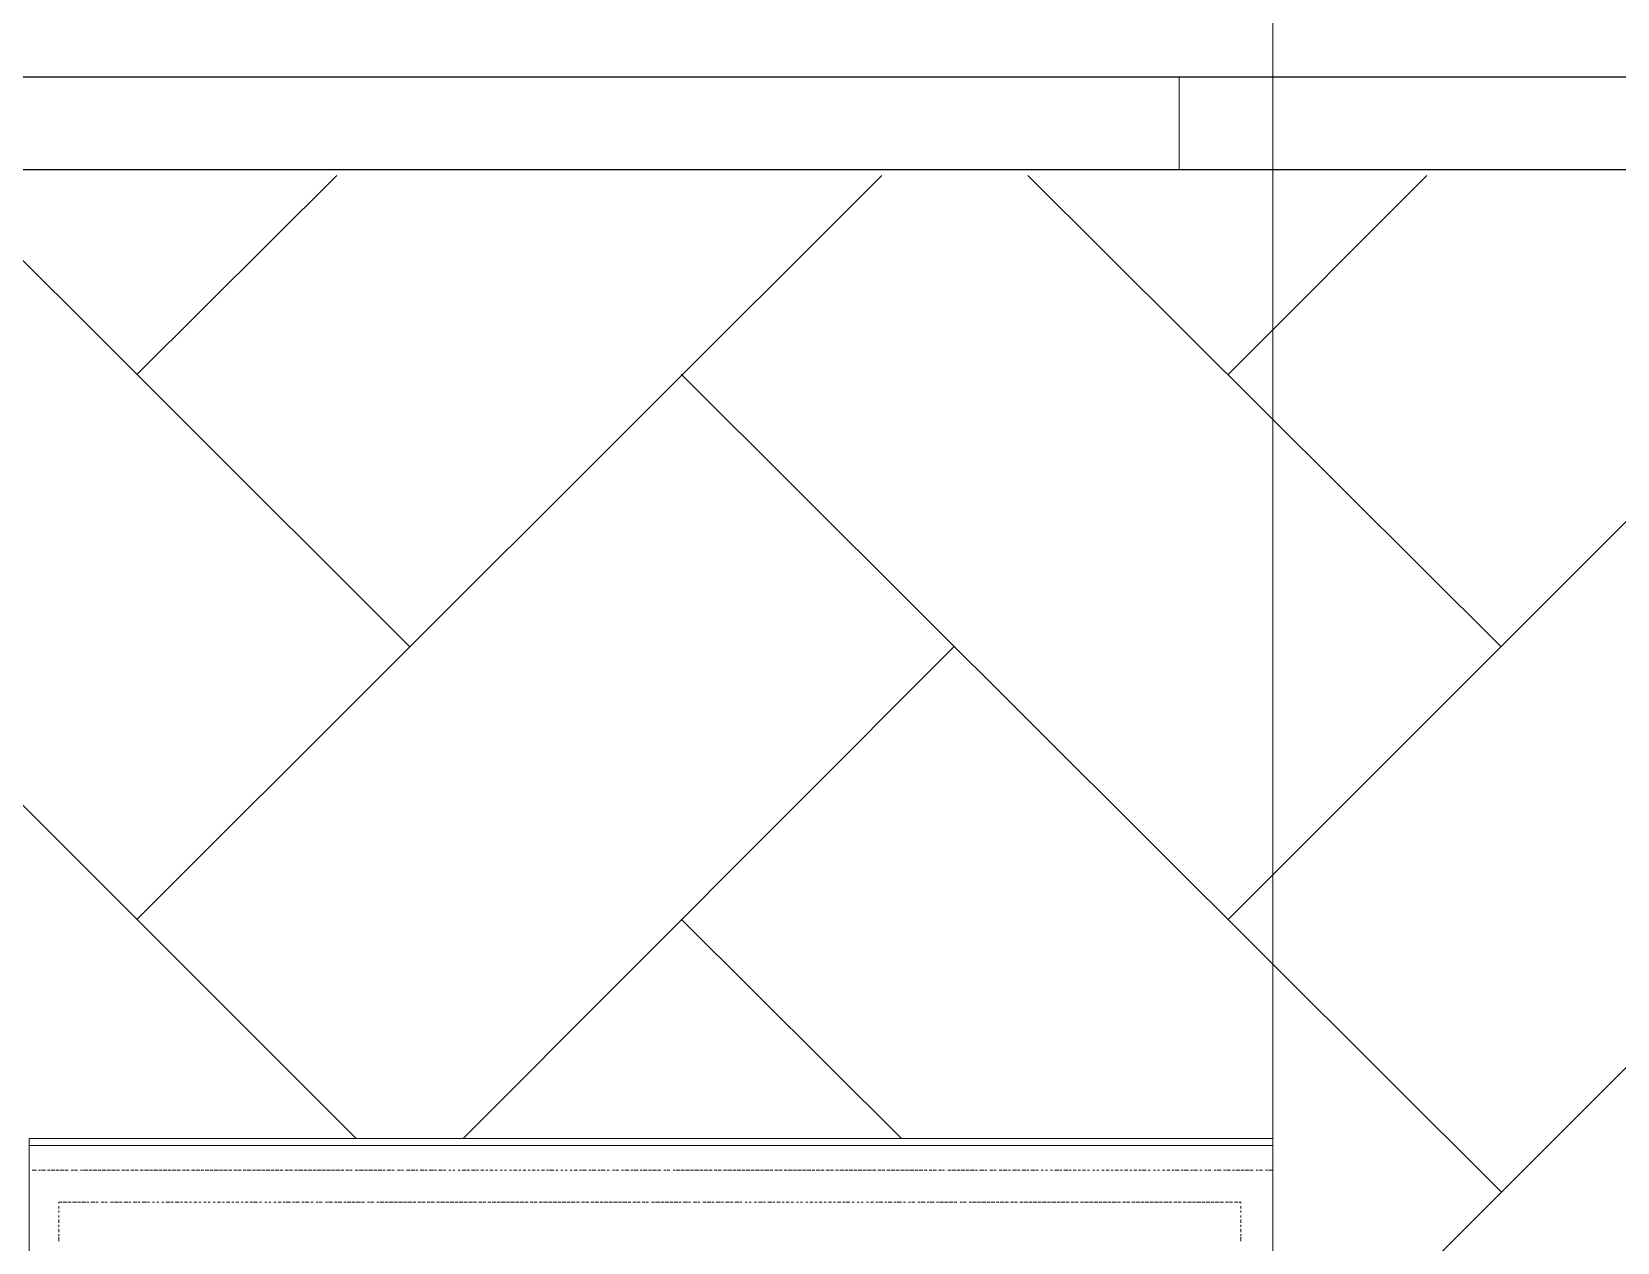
# Model space of a CAD drawing. Header units: millimetres. Extents: x 2928 to 3112, y 1220 to 1280.
# Drawn here: x 2976.336 to 2978.905, y 1265.586 to 1267.547 of the extents above; entities that cross this region are included whole.
import ezdxf

# ---------------------------------------------------------------- set-up
doc = ezdxf.new("R2010")
doc.units = ezdxf.units.MM

msp = doc.modelspace()

# ---------------------------------------------------------------- linework, layer by layer
at = {"color": 253, "linetype": 'Continuous', "lineweight": 5, "true_color": 0x9a9a9a}
for points in [[(2978.34685, 1265.58897), (2978.34685, 1267.98234), (2978.34685, 1267.98234)], [(2978.34685, 1265.58897), (2978.34685, 1267.98234), (2978.34685, 1267.98234)], [(2978.34685, 1265.7423), (2976.33182, 1265.7423), (2976.33182, 1265.7423)]]:
    msp.add_lwpolyline(points, dxfattribs=at)
at = {"color": 7, "linetype": 'Continuous', "lineweight": -2, "true_color": 0x000007}
for points in [[(2937.08126, 1265.3073), (2937.07792, 1267.474), (2938.98795, 1267.474), (2985.45528, 1267.474), (2985.45528, 1236.87356), (2938.98795, 1236.87356), (2937.08126, 1236.87356), (2937.08126, 1238.60692)], [(2937.23126, 1265.3073), (2937.23126, 1267.32399), (2938.98795, 1267.32399), (2985.30528, 1267.32399), (2985.30528, 1237.02356), (2938.98795, 1237.02356), (2937.22793, 1237.02356), (2937.22793, 1238.60692)]]:
    msp.add_lwpolyline(points, close=True, dxfattribs=at)
at = {"color": 252, "linetype": 'Continuous', "lineweight": 13, "true_color": 0x989898}
msp.add_lwpolyline([(2978.19518, 1267.32399), (2978.19518, 1267.474), (2940.68131, 1267.474), (2940.68131, 1267.32399)], close=True, dxfattribs=at)
for points in [[(2979.40519, 1267.474), (2978.19518, 1267.474), (2978.19518, 1267.474)], [(2978.19518, 1267.32399), (2979.40519, 1267.32399), (2979.40519, 1267.32399)], [(2976.34348, 1265.7023), (2976.33682, 1265.7023), (2976.33682, 1265.7023)], [(2976.35015, 1265.7023), (2976.34682, 1265.7023), (2976.34682, 1265.7023)], [(2976.35848, 1265.7023), (2976.35182, 1265.7023), (2976.35182, 1265.7023)], [(2976.36515, 1265.7023), (2976.36182, 1265.7023), (2976.36182, 1265.7023)], [(2976.37348, 1265.7023), (2976.36682, 1265.7023), (2976.36682, 1265.7023)], [(2976.38015, 1265.7023), (2976.37515, 1265.7023), (2976.37515, 1265.7023)], [(2976.38848, 1265.7023), (2976.38182, 1265.7023), (2976.38182, 1265.7023)], [(2976.39515, 1265.7023), (2976.39015, 1265.7023), (2976.39015, 1265.7023)], [(2976.40349, 1265.7023), (2976.40015, 1265.7023), (2976.40015, 1265.7023)], [(2976.41015, 1265.7023), (2976.40515, 1265.7023), (2976.40515, 1265.7023)], [(2976.41849, 1265.7023), (2976.41515, 1265.7023), (2976.41515, 1265.7023)], [(2976.42682, 1265.7023), (2976.42015, 1265.7023), (2976.42015, 1265.7023)], [(2976.43349, 1265.7023), (2976.42849, 1265.7023), (2976.42849, 1265.7023)], [(2976.44182, 1265.7023), (2976.43515, 1265.7023), (2976.43515, 1265.7023)], [(2976.44849, 1265.7023), (2976.44349, 1265.7023), (2976.44349, 1265.7023)], [(2976.45682, 1265.7023), (2976.45015, 1265.7023), (2976.45015, 1265.7023)], [(2976.46349, 1265.7023), (2976.45849, 1265.7023), (2976.45849, 1265.7023)], [(2976.47182, 1265.7023), (2976.46515, 1265.7023), (2976.46515, 1265.7023)], [(2976.47849, 1265.7023), (2976.47349, 1265.7023), (2976.47349, 1265.7023)], [(2976.48682, 1265.7023), (2976.48182, 1265.7023), (2976.48182, 1265.7023)], [(2976.49349, 1265.7023), (2976.48849, 1265.7023), (2976.48849, 1265.7023)], [(2976.50182, 1265.7023), (2976.49682, 1265.7023), (2976.49682, 1265.7023)], [(2976.50849, 1265.7023), (2976.50349, 1265.7023), (2976.50349, 1265.7023)], [(2976.51682, 1265.7023), (2976.51182, 1265.7023), (2976.51182, 1265.7023)], [(2976.52515, 1265.7023), (2976.51849, 1265.7023), (2976.51849, 1265.7023)], [(2976.53182, 1265.7023), (2976.52682, 1265.7023), (2976.52682, 1265.7023)], [(2976.54015, 1265.7023), (2976.53349, 1265.7023), (2976.53349, 1265.7023)], [(2976.54682, 1265.7023), (2976.54182, 1265.7023), (2976.54182, 1265.7023)], [(2976.55515, 1265.7023), (2976.54849, 1265.7023), (2976.54849, 1265.7023)], [(2976.56182, 1265.7023), (2976.55682, 1265.7023), (2976.55682, 1265.7023)], [(2976.57015, 1265.7023), (2976.56349, 1265.7023), (2976.56349, 1265.7023)], [(2976.57682, 1265.7023), (2976.57182, 1265.7023), (2976.57182, 1265.7023)], [(2976.58515, 1265.7023), (2976.58015, 1265.7023), (2976.58015, 1265.7023)], [(2976.59182, 1265.7023), (2976.58682, 1265.7023), (2976.58682, 1265.7023)], [(2976.60015, 1265.7023), (2976.59515, 1265.7023), (2976.59515, 1265.7023)], [(2976.60849, 1265.7023), (2976.60182, 1265.7023), (2976.60182, 1265.7023)], [(2976.61515, 1265.7023), (2976.61015, 1265.7023), (2976.61015, 1265.7023)], [(2976.62349, 1265.7023), (2976.61682, 1265.7023), (2976.61682, 1265.7023)], [(2976.63016, 1265.7023), (2976.62515, 1265.7023), (2976.62515, 1265.7023)], [(2976.63849, 1265.7023), (2976.63182, 1265.7023), (2976.63182, 1265.7023)], [(2976.64516, 1265.7023), (2976.64016, 1265.7023), (2976.64016, 1265.7023)], [(2976.65349, 1265.7023), (2976.64682, 1265.7023), (2976.64682, 1265.7023)], [(2976.66016, 1265.7023), (2976.65516, 1265.7023), (2976.65516, 1265.7023)], [(2976.66849, 1265.7023), (2976.66349, 1265.7023), (2976.66349, 1265.7023)], [(2976.67516, 1265.7023), (2976.67016, 1265.7023), (2976.67016, 1265.7023)], [(2976.68349, 1265.7023), (2976.67849, 1265.7023), (2976.67849, 1265.7023)], [(2976.69182, 1265.7023), (2976.68516, 1265.7023), (2976.68516, 1265.7023)], [(2976.69849, 1265.7023), (2976.69349, 1265.7023), (2976.69349, 1265.7023)], [(2976.70682, 1265.7023), (2976.70016, 1265.7023), (2976.70016, 1265.7023)], [(2976.71349, 1265.7023), (2976.70849, 1265.7023), (2976.70849, 1265.7023)], [(2976.72182, 1265.7023), (2976.71516, 1265.7023), (2976.71516, 1265.7023)], [(2976.72849, 1265.7023), (2976.72349, 1265.7023), (2976.72349, 1265.7023)], [(2976.73682, 1265.7023), (2976.73016, 1265.7023), (2976.73016, 1265.7023)], [(2976.74349, 1265.7023), (2976.73849, 1265.7023), (2976.73849, 1265.7023)], [(2976.75182, 1265.7023), (2976.74682, 1265.7023), (2976.74682, 1265.7023)], [(2976.75849, 1265.7023), (2976.75349, 1265.7023), (2976.75349, 1265.7023)], [(2976.76682, 1265.7023), (2976.76182, 1265.7023), (2976.76182, 1265.7023)], [(2976.77516, 1265.7023), (2976.76849, 1265.7023), (2976.76849, 1265.7023)], [(2976.78182, 1265.7023), (2976.77682, 1265.7023), (2976.77682, 1265.7023)], [(2976.79016, 1265.7023), (2976.78349, 1265.7023), (2976.78349, 1265.7023)], [(2976.79682, 1265.7023), (2976.79182, 1265.7023), (2976.79182, 1265.7023)], [(2976.80516, 1265.7023), (2976.79849, 1265.7023), (2976.79849, 1265.7023)], [(2976.81182, 1265.7023), (2976.80682, 1265.7023), (2976.80682, 1265.7023)], [(2976.82016, 1265.7023), (2976.81349, 1265.7023), (2976.81349, 1265.7023)], [(2976.82682, 1265.7023), (2976.82182, 1265.7023), (2976.82182, 1265.7023)], [(2976.83516, 1265.7023), (2976.82849, 1265.7023), (2976.82849, 1265.7023)], [(2976.84182, 1265.7023), (2976.83682, 1265.7023), (2976.83682, 1265.7023)], [(2976.85016, 1265.7023), (2976.84516, 1265.7023), (2976.84516, 1265.7023)], [(2976.85516, 1265.7023), (2976.85182, 1265.7023), (2976.85182, 1265.7023)], [(2976.86516, 1265.7023), (2976.86016, 1265.7023), (2976.86016, 1265.7023)], [(2976.87349, 1265.7023), (2976.86683, 1265.7023), (2976.86683, 1265.7023)], [(2976.88016, 1265.7023), (2976.87516, 1265.7023), (2976.87516, 1265.7023)], [(2976.88849, 1265.7023), (2976.88183, 1265.7023), (2976.88183, 1265.7023)], [(2976.89516, 1265.7023), (2976.89016, 1265.7023), (2976.89016, 1265.7023)], [(2976.90349, 1265.7023), (2976.89683, 1265.7023), (2976.89683, 1265.7023)], [(2976.90849, 1265.7023), (2976.90516, 1265.7023), (2976.90516, 1265.7023)], [(2976.91849, 1265.7023), (2976.91183, 1265.7023), (2976.91183, 1265.7023)], [(2976.92349, 1265.7023), (2976.92016, 1265.7023), (2976.92016, 1265.7023)], [(2976.93349, 1265.7023), (2976.92849, 1265.7023), (2976.92849, 1265.7023)], [(2976.93849, 1265.7023), (2976.93516, 1265.7023), (2976.93516, 1265.7023)], [(2976.94849, 1265.7023), (2976.94349, 1265.7023), (2976.94349, 1265.7023)], [(2976.95683, 1265.7023), (2976.95016, 1265.7023), (2976.95016, 1265.7023)], [(2976.96183, 1265.7023), (2976.95849, 1265.7023), (2976.95849, 1265.7023)], [(2976.97183, 1265.7023), (2976.96516, 1265.7023), (2976.96516, 1265.7023)], [(2976.97683, 1265.7023), (2976.97349, 1265.7023), (2976.97349, 1265.7023)], [(2976.98683, 1265.7023), (2976.98016, 1265.7023), (2976.98016, 1265.7023)], [(2976.99183, 1265.7023), (2976.98849, 1265.7023), (2976.98849, 1265.7023)], [(2977.00183, 1265.7023), (2976.99516, 1265.7023), (2976.99516, 1265.7023)], [(2977.00683, 1265.7023), (2977.00349, 1265.7023), (2977.00349, 1265.7023)], [(2977.01516, 1265.7023), (2977.01183, 1265.7023), (2977.01183, 1265.7023)], [(2977.02183, 1265.7023), (2977.01849, 1265.7023), (2977.01849, 1265.7023)], [(2977.03016, 1265.7023), (2977.02683, 1265.7023), (2977.02683, 1265.7023)], [(2977.04016, 1265.7023), (2977.03349, 1265.7023), (2977.03349, 1265.7023)], [(2977.04516, 1265.7023), (2977.04183, 1265.7023), (2977.04183, 1265.7023)], [(2977.05516, 1265.7023), (2977.04849, 1265.7023), (2977.04849, 1265.7023)], [(2977.06016, 1265.7023), (2977.05683, 1265.7023), (2977.05683, 1265.7023)], [(2977.06849, 1265.7023), (2977.06349, 1265.7023), (2977.06349, 1265.7023)], [(2977.07516, 1265.7023), (2977.07183, 1265.7023), (2977.07183, 1265.7023)], [(2977.08349, 1265.7023), (2977.07849, 1265.7023), (2977.07849, 1265.7023)], [(2977.09016, 1265.7023), (2977.08683, 1265.7023), (2977.08683, 1265.7023)], [(2977.0985, 1265.7023), (2977.09516, 1265.7023), (2977.09516, 1265.7023)], [(2977.10516, 1265.7023), (2977.10183, 1265.7023), (2977.10183, 1265.7023)], [(2977.1135, 1265.7023), (2977.11016, 1265.7023), (2977.11016, 1265.7023)], [(2977.12183, 1265.7023), (2977.11683, 1265.7023), (2977.11683, 1265.7023)], [(2977.1285, 1265.7023), (2977.12516, 1265.7023), (2977.12516, 1265.7023)], [(2977.13683, 1265.7023), (2977.13183, 1265.7023), (2977.13183, 1265.7023)], [(2977.1435, 1265.7023), (2977.14016, 1265.7023), (2977.14016, 1265.7023)], [(2977.15183, 1265.7023), (2977.14683, 1265.7023), (2977.14683, 1265.7023)], [(2977.1585, 1265.7023), (2977.15516, 1265.7023), (2977.15516, 1265.7023)], [(2977.16683, 1265.7023), (2977.16183, 1265.7023), (2977.16183, 1265.7023)], [(2977.1735, 1265.7023), (2977.17016, 1265.7023), (2977.17016, 1265.7023)], [(2977.18183, 1265.7023), (2977.17516, 1265.7023), (2977.17516, 1265.7023)], [(2977.1885, 1265.7023), (2977.18516, 1265.7023), (2977.18516, 1265.7023)], [(2977.19683, 1265.7023), (2977.1935, 1265.7023), (2977.1935, 1265.7023)], [(2977.2035, 1265.7023), (2977.20016, 1265.7023), (2977.20016, 1265.7023)], [(2977.21183, 1265.7023), (2977.2085, 1265.7023), (2977.2085, 1265.7023)], [(2977.22016, 1265.7023), (2977.21516, 1265.7023), (2977.21516, 1265.7023)], [(2977.22683, 1265.7023), (2977.2235, 1265.7023), (2977.2235, 1265.7023)], [(2977.23516, 1265.7023), (2977.2285, 1265.7023), (2977.2285, 1265.7023)], [(2977.24183, 1265.7023), (2977.2385, 1265.7023), (2977.2385, 1265.7023)], [(2977.25016, 1265.7023), (2977.2435, 1265.7023), (2977.2435, 1265.7023)], [(2977.25683, 1265.7023), (2977.2535, 1265.7023), (2977.2535, 1265.7023)], [(2977.26516, 1265.7023), (2977.2585, 1265.7023), (2977.2585, 1265.7023)], [(2977.27183, 1265.7023), (2977.2685, 1265.7023), (2977.2685, 1265.7023)], [(2977.28016, 1265.7023), (2977.27683, 1265.7023), (2977.27683, 1265.7023)], [(2977.28683, 1265.7023), (2977.28183, 1265.7023), (2977.28183, 1265.7023)], [(2977.29516, 1265.7023), (2977.29183, 1265.7023), (2977.29183, 1265.7023)], [(2977.3035, 1265.7023), (2977.29683, 1265.7023), (2977.29683, 1265.7023)], [(2977.31016, 1265.7023), (2977.30683, 1265.7023), (2977.30683, 1265.7023)], [(2977.3185, 1265.7023), (2977.31183, 1265.7023), (2977.31183, 1265.7023)], [(2977.32516, 1265.7023), (2977.32183, 1265.7023), (2977.32183, 1265.7023)], [(2977.3335, 1265.7023), (2977.32683, 1265.7023), (2977.32683, 1265.7023)], [(2977.34017, 1265.7023), (2977.33517, 1265.7023), (2977.33517, 1265.7023)], [(2977.3485, 1265.7023), (2977.34183, 1265.7023), (2977.34183, 1265.7023)], [(2977.35517, 1265.7023), (2977.35017, 1265.7023), (2977.35017, 1265.7023)], [(2977.3635, 1265.7023), (2977.36017, 1265.7023), (2977.36017, 1265.7023)], [(2977.37017, 1265.7023), (2977.36517, 1265.7023), (2977.36517, 1265.7023)], [(2977.3785, 1265.7023), (2977.37517, 1265.7023), (2977.37517, 1265.7023)], [(2977.38683, 1265.7023), (2977.38017, 1265.7023), (2977.38017, 1265.7023)], [(2977.3935, 1265.7023), (2977.3885, 1265.7023), (2977.3885, 1265.7023)], [(2977.40183, 1265.7023), (2977.39517, 1265.7023), (2977.39517, 1265.7023)], [(2977.4085, 1265.7023), (2977.4035, 1265.7023), (2977.4035, 1265.7023)], [(2977.41683, 1265.7023), (2977.41017, 1265.7023), (2977.41017, 1265.7023)], [(2977.4235, 1265.7023), (2977.4185, 1265.7023), (2977.4185, 1265.7023)], [(2977.43183, 1265.7023), (2977.42517, 1265.7023), (2977.42517, 1265.7023)], [(2977.4385, 1265.7023), (2977.4335, 1265.7023), (2977.4335, 1265.7023)], [(2977.44683, 1265.7023), (2977.44183, 1265.7023), (2977.44183, 1265.7023)], [(2977.4535, 1265.7023), (2977.4485, 1265.7023), (2977.4485, 1265.7023)], [(2977.46183, 1265.7023), (2977.45683, 1265.7023), (2977.45683, 1265.7023)], [(2977.47017, 1265.7023), (2977.4635, 1265.7023), (2977.4635, 1265.7023)], [(2977.47683, 1265.7023), (2977.47183, 1265.7023), (2977.47183, 1265.7023)], [(2977.48517, 1265.7023), (2977.4785, 1265.7023), (2977.4785, 1265.7023)], [(2977.49183, 1265.7023), (2977.48683, 1265.7023), (2977.48683, 1265.7023)], [(2977.50017, 1265.7023), (2977.4935, 1265.7023), (2977.4935, 1265.7023)], [(2977.50683, 1265.7023), (2977.50183, 1265.7023), (2977.50183, 1265.7023)], [(2977.51517, 1265.7023), (2977.5085, 1265.7023), (2977.5085, 1265.7023)], [(2977.52183, 1265.7023), (2977.51683, 1265.7023), (2977.51683, 1265.7023)], [(2977.53017, 1265.7023), (2977.5235, 1265.7023), (2977.5235, 1265.7023)], [(2977.53683, 1265.7023), (2977.53183, 1265.7023), (2977.53183, 1265.7023)], [(2977.54517, 1265.7023), (2977.54017, 1265.7023), (2977.54017, 1265.7023)], [(2977.55183, 1265.7023), (2977.54683, 1265.7023), (2977.54683, 1265.7023)], [(2977.56017, 1265.7023), (2977.55517, 1265.7023), (2977.55517, 1265.7023)], [(2977.5685, 1265.7023), (2977.56184, 1265.7023), (2977.56184, 1265.7023)], [(2977.57517, 1265.7023), (2977.57017, 1265.7023), (2977.57017, 1265.7023)], [(2977.5835, 1265.7023), (2977.57684, 1265.7023), (2977.57684, 1265.7023)], [(2977.59017, 1265.7023), (2977.58517, 1265.7023), (2977.58517, 1265.7023)], [(2977.5985, 1265.7023), (2977.59184, 1265.7023), (2977.59184, 1265.7023)], [(2977.60517, 1265.7023), (2977.60017, 1265.7023), (2977.60017, 1265.7023)], [(2977.6135, 1265.7023), (2977.60684, 1265.7023), (2977.60684, 1265.7023)], [(2977.62017, 1265.7023), (2977.61517, 1265.7023), (2977.61517, 1265.7023)], [(2977.6285, 1265.7023), (2977.6235, 1265.7023), (2977.6235, 1265.7023)], [(2977.63517, 1265.7023), (2977.63017, 1265.7023), (2977.63017, 1265.7023)], [(2977.6435, 1265.7023), (2977.6385, 1265.7023), (2977.6385, 1265.7023)], [(2977.65184, 1265.7023), (2977.64517, 1265.7023), (2977.64517, 1265.7023)], [(2977.6585, 1265.7023), (2977.6535, 1265.7023), (2977.6535, 1265.7023)], [(2977.66684, 1265.7023), (2977.66017, 1265.7023), (2977.66017, 1265.7023)], [(2977.6735, 1265.7023), (2977.6685, 1265.7023), (2977.6685, 1265.7023)], [(2977.68184, 1265.7023), (2977.67517, 1265.7023), (2977.67517, 1265.7023)], [(2977.6885, 1265.7023), (2977.6835, 1265.7023), (2977.6835, 1265.7023)], [(2977.69684, 1265.7023), (2977.69017, 1265.7023), (2977.69017, 1265.7023)], [(2977.7035, 1265.7023), (2977.6985, 1265.7023), (2977.6985, 1265.7023)], [(2977.71184, 1265.7023), (2977.70684, 1265.7023), (2977.70684, 1265.7023)], [(2977.7185, 1265.7023), (2977.7135, 1265.7023), (2977.7135, 1265.7023)], [(2977.72684, 1265.7023), (2977.72184, 1265.7023), (2977.72184, 1265.7023)], [(2977.73517, 1265.7023), (2977.7285, 1265.7023), (2977.7285, 1265.7023)], [(2977.74184, 1265.7023), (2977.73684, 1265.7023), (2977.73684, 1265.7023)], [(2977.75017, 1265.7023), (2977.7435, 1265.7023), (2977.7435, 1265.7023)], [(2977.75684, 1265.7023), (2977.75184, 1265.7023), (2977.75184, 1265.7023)], [(2977.76517, 1265.7023), (2977.7585, 1265.7023), (2977.7585, 1265.7023)], [(2977.77184, 1265.7023), (2977.76684, 1265.7023), (2977.76684, 1265.7023)], [(2977.78017, 1265.7023), (2977.7735, 1265.7023), (2977.7735, 1265.7023)], [(2977.78684, 1265.7023), (2977.78184, 1265.7023), (2977.78184, 1265.7023)], [(2977.79517, 1265.7023), (2977.79017, 1265.7023), (2977.79017, 1265.7023)], [(2977.80184, 1265.7023), (2977.79684, 1265.7023), (2977.79684, 1265.7023)], [(2977.81017, 1265.7023), (2977.80517, 1265.7023), (2977.80517, 1265.7023)], [(2977.81517, 1265.7023), (2977.81184, 1265.7023), (2977.81184, 1265.7023)], [(2977.82517, 1265.7023), (2977.82017, 1265.7023), (2977.82017, 1265.7023)], [(2977.83351, 1265.7023), (2977.82684, 1265.7023), (2977.82684, 1265.7023)], [(2977.84017, 1265.7023), (2977.83517, 1265.7023), (2977.83517, 1265.7023)], [(2977.84851, 1265.7023), (2977.84184, 1265.7023), (2977.84184, 1265.7023)], [(2977.85517, 1265.7023), (2977.85017, 1265.7023), (2977.85017, 1265.7023)], [(2977.86351, 1265.7023), (2977.85684, 1265.7023), (2977.85684, 1265.7023)], [(2977.86851, 1265.7023), (2977.86517, 1265.7023), (2977.86517, 1265.7023)], [(2977.87851, 1265.7023), (2977.87184, 1265.7023), (2977.87184, 1265.7023)], [(2977.88351, 1265.7023), (2977.88017, 1265.7023), (2977.88017, 1265.7023)], [(2977.89351, 1265.7023), (2977.88851, 1265.7023), (2977.88851, 1265.7023)], [(2977.89851, 1265.7023), (2977.89517, 1265.7023), (2977.89517, 1265.7023)], [(2977.90851, 1265.7023), (2977.90351, 1265.7023), (2977.90351, 1265.7023)], [(2977.91684, 1265.7023), (2977.91017, 1265.7023), (2977.91017, 1265.7023)], [(2977.92184, 1265.7023), (2977.91851, 1265.7023), (2977.91851, 1265.7023)], [(2977.93184, 1265.7023), (2977.92517, 1265.7023), (2977.92517, 1265.7023)], [(2977.93684, 1265.7023), (2977.93351, 1265.7023), (2977.93351, 1265.7023)], [(2977.94684, 1265.7023), (2977.94017, 1265.7023), (2977.94017, 1265.7023)], [(2977.95184, 1265.7023), (2977.94851, 1265.7023), (2977.94851, 1265.7023)], [(2977.96184, 1265.7023), (2977.95517, 1265.7023), (2977.95517, 1265.7023)], [(2977.96684, 1265.7023), (2977.96351, 1265.7023), (2977.96351, 1265.7023)], [(2977.97517, 1265.7023), (2977.97184, 1265.7023), (2977.97184, 1265.7023)], [(2977.98184, 1265.7023), (2977.97851, 1265.7023), (2977.97851, 1265.7023)], [(2977.99017, 1265.7023), (2977.98684, 1265.7023), (2977.98684, 1265.7023)], [(2978.00017, 1265.7023), (2977.99351, 1265.7023), (2977.99351, 1265.7023)], [(2978.00517, 1265.7023), (2978.00184, 1265.7023), (2978.00184, 1265.7023)], [(2978.01517, 1265.7023), (2978.00851, 1265.7023), (2978.00851, 1265.7023)], [(2978.02017, 1265.7023), (2978.01684, 1265.7023), (2978.01684, 1265.7023)], [(2978.02851, 1265.7023), (2978.02351, 1265.7023), (2978.02351, 1265.7023)], [(2978.03518, 1265.7023), (2978.03184, 1265.7023), (2978.03184, 1265.7023)], [(2978.04351, 1265.7023), (2978.03851, 1265.7023), (2978.03851, 1265.7023)], [(2978.05018, 1265.7023), (2978.04684, 1265.7023), (2978.04684, 1265.7023)], [(2978.05851, 1265.7023), (2978.05518, 1265.7023), (2978.05518, 1265.7023)], [(2978.06518, 1265.7023), (2978.06184, 1265.7023), (2978.06184, 1265.7023)], [(2978.07351, 1265.7023), (2978.07018, 1265.7023), (2978.07018, 1265.7023)], [(2978.08184, 1265.7023), (2978.07684, 1265.7023), (2978.07684, 1265.7023)], [(2978.08851, 1265.7023), (2978.08518, 1265.7023), (2978.08518, 1265.7023)], [(2978.09684, 1265.7023), (2978.09184, 1265.7023), (2978.09184, 1265.7023)], [(2978.10351, 1265.7023), (2978.10018, 1265.7023), (2978.10018, 1265.7023)], [(2978.11184, 1265.7023), (2978.10684, 1265.7023), (2978.10684, 1265.7023)], [(2978.11851, 1265.7023), (2978.11518, 1265.7023), (2978.11518, 1265.7023)], [(2978.12684, 1265.7023), (2978.12184, 1265.7023), (2978.12184, 1265.7023)], [(2978.13351, 1265.7023), (2978.13018, 1265.7023), (2978.13018, 1265.7023)], [(2978.14184, 1265.7023), (2978.13518, 1265.7023), (2978.13518, 1265.7023)], [(2978.14851, 1265.7023), (2978.14518, 1265.7023), (2978.14518, 1265.7023)], [(2978.15684, 1265.7023), (2978.15351, 1265.7023), (2978.15351, 1265.7023)], [(2978.16351, 1265.7023), (2978.16018, 1265.7023), (2978.16018, 1265.7023)], [(2978.17184, 1265.7023), (2978.16851, 1265.7023), (2978.16851, 1265.7023)], [(2978.18018, 1265.7023), (2978.17518, 1265.7023), (2978.17518, 1265.7023)], [(2978.18684, 1265.7023), (2978.18351, 1265.7023), (2978.18351, 1265.7023)], [(2978.19518, 1265.7023), (2978.18851, 1265.7023), (2978.18851, 1265.7023)], [(2978.20184, 1265.7023), (2978.19851, 1265.7023), (2978.19851, 1265.7023)], [(2978.21018, 1265.7023), (2978.20351, 1265.7023), (2978.20351, 1265.7023)], [(2978.21684, 1265.7023), (2978.21351, 1265.7023), (2978.21351, 1265.7023)], [(2978.22518, 1265.7023), (2978.21851, 1265.7023), (2978.21851, 1265.7023)], [(2978.23184, 1265.7023), (2978.22851, 1265.7023), (2978.22851, 1265.7023)], [(2978.24018, 1265.7023), (2978.23684, 1265.7023), (2978.23684, 1265.7023)], [(2978.24684, 1265.7023), (2978.24184, 1265.7023), (2978.24184, 1265.7023)], [(2978.25518, 1265.7023), (2978.25184, 1265.7023), (2978.25184, 1265.7023)], [(2978.26351, 1265.7023), (2978.25684, 1265.7023), (2978.25684, 1265.7023)], [(2978.27018, 1265.7023), (2978.26685, 1265.7023), (2978.26685, 1265.7023)], [(2978.27851, 1265.7023), (2978.27185, 1265.7023), (2978.27185, 1265.7023)], [(2978.28518, 1265.7023), (2978.28185, 1265.7023), (2978.28185, 1265.7023)], [(2978.29351, 1265.7023), (2978.28685, 1265.7023), (2978.28685, 1265.7023)], [(2978.30018, 1265.7023), (2978.29518, 1265.7023), (2978.29518, 1265.7023)], [(2978.30851, 1265.7023), (2978.30185, 1265.7023), (2978.30185, 1265.7023)], [(2978.31518, 1265.7023), (2978.31018, 1265.7023), (2978.31018, 1265.7023)], [(2978.32351, 1265.7023), (2978.32018, 1265.7023), (2978.32018, 1265.7023)], [(2978.33018, 1265.7023), (2978.32518, 1265.7023), (2978.32518, 1265.7023)], [(2978.33851, 1265.7023), (2978.33518, 1265.7023), (2978.33518, 1265.7023)], [(2978.34685, 1265.7023), (2978.34018, 1265.7023), (2978.34018, 1265.7023)], [(2976.38015, 1265.65064), (2976.38015, 1265.64897), (2976.38015, 1265.64897)], [(2976.38515, 1265.65064), (2976.38015, 1265.65064), (2976.38015, 1265.65064)], [(2976.38015, 1265.64397), (2976.38015, 1265.64064), (2976.38015, 1265.64064)], [(2976.39348, 1265.65064), (2976.38682, 1265.65064), (2976.38682, 1265.65064)], [(2976.40015, 1265.65064), (2976.39515, 1265.65064), (2976.39515, 1265.65064)], [(2976.40849, 1265.65064), (2976.40182, 1265.65064), (2976.40182, 1265.65064)], [(2976.41515, 1265.65064), (2976.41015, 1265.65064), (2976.41015, 1265.65064)], [(2976.42349, 1265.65064), (2976.41682, 1265.65064), (2976.41682, 1265.65064)], [(2976.42849, 1265.65064), (2976.42515, 1265.65064), (2976.42515, 1265.65064)], [(2976.43849, 1265.65064), (2976.43182, 1265.65064), (2976.43182, 1265.65064)], [(2976.44349, 1265.65064), (2976.44015, 1265.65064), (2976.44015, 1265.65064)], [(2976.45349, 1265.65064), (2976.44849, 1265.65064), (2976.44849, 1265.65064)], [(2976.45849, 1265.65064), (2976.45515, 1265.65064), (2976.45515, 1265.65064)], [(2976.46849, 1265.65064), (2976.46349, 1265.65064), (2976.46349, 1265.65064)], [(2976.47682, 1265.65064), (2976.47015, 1265.65064), (2976.47015, 1265.65064)], [(2976.48182, 1265.65064), (2976.47849, 1265.65064), (2976.47849, 1265.65064)], [(2976.49182, 1265.65064), (2976.48515, 1265.65064), (2976.48515, 1265.65064)], [(2976.49682, 1265.65064), (2976.49349, 1265.65064), (2976.49349, 1265.65064)], [(2976.50682, 1265.65064), (2976.50015, 1265.65064), (2976.50015, 1265.65064)], [(2976.51182, 1265.65064), (2976.50849, 1265.65064), (2976.50849, 1265.65064)], [(2976.52182, 1265.65064), (2976.51515, 1265.65064), (2976.51515, 1265.65064)], [(2976.52682, 1265.65064), (2976.52349, 1265.65064), (2976.52349, 1265.65064)], [(2976.53515, 1265.65064), (2976.53182, 1265.65064), (2976.53182, 1265.65064)], [(2976.54182, 1265.65064), (2976.53849, 1265.65064), (2976.53849, 1265.65064)], [(2976.55015, 1265.65064), (2976.54682, 1265.65064), (2976.54682, 1265.65064)], [(2976.56015, 1265.65064), (2976.55349, 1265.65064), (2976.55349, 1265.65064)], [(2976.56515, 1265.65064), (2976.56182, 1265.65064), (2976.56182, 1265.65064)], [(2976.57515, 1265.65064), (2976.56849, 1265.65064), (2976.56849, 1265.65064)], [(2976.58015, 1265.65064), (2976.57682, 1265.65064), (2976.57682, 1265.65064)], [(2976.58849, 1265.65064), (2976.58349, 1265.65064), (2976.58349, 1265.65064)], [(2976.59515, 1265.65064), (2976.59182, 1265.65064), (2976.59182, 1265.65064)], [(2976.60349, 1265.65064), (2976.59849, 1265.65064), (2976.59849, 1265.65064)], [(2976.61015, 1265.65064), (2976.60682, 1265.65064), (2976.60682, 1265.65064)], [(2976.61849, 1265.65064), (2976.61515, 1265.65064), (2976.61515, 1265.65064)], [(2976.62515, 1265.65064), (2976.62182, 1265.65064), (2976.62182, 1265.65064)], [(2976.63349, 1265.65064), (2976.63016, 1265.65064), (2976.63016, 1265.65064)], [(2976.64182, 1265.65064), (2976.63682, 1265.65064), (2976.63682, 1265.65064)], [(2976.64849, 1265.65064), (2976.64516, 1265.65064), (2976.64516, 1265.65064)], [(2976.65682, 1265.65064), (2976.65182, 1265.65064), (2976.65182, 1265.65064)], [(2976.66349, 1265.65064), (2976.66016, 1265.65064), (2976.66016, 1265.65064)], [(2976.67182, 1265.65064), (2976.66682, 1265.65064), (2976.66682, 1265.65064)], [(2976.67849, 1265.65064), (2976.67516, 1265.65064), (2976.67516, 1265.65064)], [(2976.68682, 1265.65064), (2976.68182, 1265.65064), (2976.68182, 1265.65064)], [(2976.69349, 1265.65064), (2976.69016, 1265.65064), (2976.69016, 1265.65064)], [(2976.70182, 1265.65064), (2976.69516, 1265.65064), (2976.69516, 1265.65064)], [(2976.70849, 1265.65064), (2976.70516, 1265.65064), (2976.70516, 1265.65064)], [(2976.71682, 1265.65064), (2976.71349, 1265.65064), (2976.71349, 1265.65064)], [(2976.72349, 1265.65064), (2976.72016, 1265.65064), (2976.72016, 1265.65064)], [(2976.73182, 1265.65064), (2976.72849, 1265.65064), (2976.72849, 1265.65064)], [(2976.74016, 1265.65064), (2976.73516, 1265.65064), (2976.73516, 1265.65064)], [(2976.74682, 1265.65064), (2976.74349, 1265.65064), (2976.74349, 1265.65064)], [(2976.75516, 1265.65064), (2976.74849, 1265.65064), (2976.74849, 1265.65064)], [(2976.76182, 1265.65064), (2976.75849, 1265.65064), (2976.75849, 1265.65064)], [(2976.77016, 1265.65064), (2976.76349, 1265.65064), (2976.76349, 1265.65064)], [(2976.77682, 1265.65064), (2976.77349, 1265.65064), (2976.77349, 1265.65064)], [(2976.78516, 1265.65064), (2976.77849, 1265.65064), (2976.77849, 1265.65064)], [(2976.79182, 1265.65064), (2976.78849, 1265.65064), (2976.78849, 1265.65064)], [(2976.80016, 1265.65064), (2976.79682, 1265.65064), (2976.79682, 1265.65064)], [(2976.80682, 1265.65064), (2976.80182, 1265.65064), (2976.80182, 1265.65064)], [(2976.81516, 1265.65064), (2976.81182, 1265.65064), (2976.81182, 1265.65064)], [(2976.82349, 1265.65064), (2976.81682, 1265.65064), (2976.81682, 1265.65064)], [(2976.83016, 1265.65064), (2976.82682, 1265.65064), (2976.82682, 1265.65064)], [(2976.83849, 1265.65064), (2976.83182, 1265.65064), (2976.83182, 1265.65064)], [(2976.84516, 1265.65064), (2976.84182, 1265.65064), (2976.84182, 1265.65064)], [(2976.85349, 1265.65064), (2976.84682, 1265.65064), (2976.84682, 1265.65064)], [(2976.86016, 1265.65064), (2976.85516, 1265.65064), (2976.85516, 1265.65064)], [(2976.86849, 1265.65064), (2976.86183, 1265.65064), (2976.86183, 1265.65064)], [(2976.87516, 1265.65064), (2976.87016, 1265.65064), (2976.87016, 1265.65064)], [(2976.88349, 1265.65064), (2976.88016, 1265.65064), (2976.88016, 1265.65064)], [(2976.89016, 1265.65064), (2976.88516, 1265.65064), (2976.88516, 1265.65064)], [(2976.89849, 1265.65064), (2976.89516, 1265.65064), (2976.89516, 1265.65064)], [(2976.90683, 1265.65064), (2976.90016, 1265.65064), (2976.90016, 1265.65064)], [(2976.91349, 1265.65064), (2976.90849, 1265.65064), (2976.90849, 1265.65064)], [(2976.92183, 1265.65064), (2976.91516, 1265.65064), (2976.91516, 1265.65064)], [(2976.92849, 1265.65064), (2976.92349, 1265.65064), (2976.92349, 1265.65064)], [(2976.93683, 1265.65064), (2976.93016, 1265.65064), (2976.93016, 1265.65064)], [(2976.94349, 1265.65064), (2976.93849, 1265.65064), (2976.93849, 1265.65064)], [(2976.95183, 1265.65064), (2976.94516, 1265.65064), (2976.94516, 1265.65064)], [(2976.95849, 1265.65064), (2976.95349, 1265.65064), (2976.95349, 1265.65064)], [(2976.96683, 1265.65064), (2976.96183, 1265.65064), (2976.96183, 1265.65064)], [(2976.97349, 1265.65064), (2976.96849, 1265.65064), (2976.96849, 1265.65064)], [(2976.98183, 1265.65064), (2976.97683, 1265.65064), (2976.97683, 1265.65064)], [(2976.98849, 1265.65064), (2976.98349, 1265.65064), (2976.98349, 1265.65064)], [(2976.99683, 1265.65064), (2976.99183, 1265.65064), (2976.99183, 1265.65064)], [(2977.00516, 1265.65064), (2976.99849, 1265.65064), (2976.99849, 1265.65064)], [(2977.01183, 1265.65064), (2977.00683, 1265.65064), (2977.00683, 1265.65064)], [(2977.02016, 1265.65064), (2977.01349, 1265.65064), (2977.01349, 1265.65064)], [(2977.02683, 1265.65064), (2977.02183, 1265.65064), (2977.02183, 1265.65064)], [(2977.03516, 1265.65064), (2977.02849, 1265.65064), (2977.02849, 1265.65064)], [(2977.04183, 1265.65064), (2977.03683, 1265.65064), (2977.03683, 1265.65064)], [(2977.05016, 1265.65064), (2977.04349, 1265.65064), (2977.04349, 1265.65064)], [(2977.05683, 1265.65064), (2977.05183, 1265.65064), (2977.05183, 1265.65064)], [(2977.06516, 1265.65064), (2977.06016, 1265.65064), (2977.06016, 1265.65064)], [(2977.07183, 1265.65064), (2977.06683, 1265.65064), (2977.06683, 1265.65064)], [(2977.08016, 1265.65064), (2977.07516, 1265.65064), (2977.07516, 1265.65064)], [(2977.08849, 1265.65064), (2977.08183, 1265.65064), (2977.08183, 1265.65064)], [(2977.09516, 1265.65064), (2977.09016, 1265.65064), (2977.09016, 1265.65064)], [(2977.1035, 1265.65064), (2977.09683, 1265.65064), (2977.09683, 1265.65064)], [(2977.11016, 1265.65064), (2977.10516, 1265.65064), (2977.10516, 1265.65064)], [(2977.1185, 1265.65064), (2977.11183, 1265.65064), (2977.11183, 1265.65064)], [(2977.12516, 1265.65064), (2977.12016, 1265.65064), (2977.12016, 1265.65064)], [(2977.1335, 1265.65064), (2977.12683, 1265.65064), (2977.12683, 1265.65064)], [(2977.14016, 1265.65064), (2977.13516, 1265.65064), (2977.13516, 1265.65064)], [(2977.1485, 1265.65064), (2977.1435, 1265.65064), (2977.1435, 1265.65064)], [(2977.15516, 1265.65064), (2977.15016, 1265.65064), (2977.15016, 1265.65064)], [(2977.1635, 1265.65064), (2977.1585, 1265.65064), (2977.1585, 1265.65064)], [(2977.17183, 1265.65064), (2977.16516, 1265.65064), (2977.16516, 1265.65064)], [(2977.1785, 1265.65064), (2977.1735, 1265.65064), (2977.1735, 1265.65064)], [(2977.18683, 1265.65064), (2977.18016, 1265.65064), (2977.18016, 1265.65064)], [(2977.1935, 1265.65064), (2977.1885, 1265.65064), (2977.1885, 1265.65064)], [(2977.20183, 1265.65064), (2977.19516, 1265.65064), (2977.19516, 1265.65064)], [(2977.2085, 1265.65064), (2977.2035, 1265.65064), (2977.2035, 1265.65064)], [(2977.21683, 1265.65064), (2977.21016, 1265.65064), (2977.21016, 1265.65064)], [(2977.2235, 1265.65064), (2977.2185, 1265.65064), (2977.2185, 1265.65064)], [(2977.23183, 1265.65064), (2977.22683, 1265.65064), (2977.22683, 1265.65064)], [(2977.2385, 1265.65064), (2977.2335, 1265.65064), (2977.2335, 1265.65064)], [(2977.24683, 1265.65064), (2977.24183, 1265.65064), (2977.24183, 1265.65064)], [(2977.25516, 1265.65064), (2977.2485, 1265.65064), (2977.2485, 1265.65064)], [(2977.26183, 1265.65064), (2977.25683, 1265.65064), (2977.25683, 1265.65064)], [(2977.27016, 1265.65064), (2977.2635, 1265.65064), (2977.2635, 1265.65064)], [(2977.27683, 1265.65064), (2977.27183, 1265.65064), (2977.27183, 1265.65064)], [(2977.28516, 1265.65064), (2977.2785, 1265.65064), (2977.2785, 1265.65064)], [(2977.29183, 1265.65064), (2977.28683, 1265.65064), (2977.28683, 1265.65064)], [(2977.30016, 1265.65064), (2977.2935, 1265.65064), (2977.2935, 1265.65064)], [(2977.30683, 1265.65064), (2977.30183, 1265.65064), (2977.30183, 1265.65064)], [(2977.31516, 1265.65064), (2977.31016, 1265.65064), (2977.31016, 1265.65064)], [(2977.32183, 1265.65064), (2977.31683, 1265.65064), (2977.31683, 1265.65064)], [(2977.33017, 1265.65064), (2977.32516, 1265.65064), (2977.32516, 1265.65064)], [(2977.33517, 1265.65064), (2977.33183, 1265.65064), (2977.33183, 1265.65064)], [(2977.34517, 1265.65064), (2977.34017, 1265.65064), (2977.34017, 1265.65064)], [(2977.3535, 1265.65064), (2977.34683, 1265.65064), (2977.34683, 1265.65064)], [(2977.36017, 1265.65064), (2977.35517, 1265.65064), (2977.35517, 1265.65064)], [(2977.3685, 1265.65064), (2977.36183, 1265.65064), (2977.36183, 1265.65064)], [(2977.37517, 1265.65064), (2977.37017, 1265.65064), (2977.37017, 1265.65064)], [(2977.3835, 1265.65064), (2977.37683, 1265.65064), (2977.37683, 1265.65064)], [(2977.3885, 1265.65064), (2977.38517, 1265.65064), (2977.38517, 1265.65064)], [(2977.3985, 1265.65064), (2977.39183, 1265.65064), (2977.39183, 1265.65064)], [(2977.4035, 1265.65064), (2977.40017, 1265.65064), (2977.40017, 1265.65064)], [(2977.4135, 1265.65064), (2977.4085, 1265.65064), (2977.4085, 1265.65064)], [(2977.4185, 1265.65064), (2977.41517, 1265.65064), (2977.41517, 1265.65064)], [(2977.4285, 1265.65064), (2977.4235, 1265.65064), (2977.4235, 1265.65064)], [(2977.43683, 1265.65064), (2977.43017, 1265.65064), (2977.43017, 1265.65064)], [(2977.44183, 1265.65064), (2977.4385, 1265.65064), (2977.4385, 1265.65064)], [(2977.45183, 1265.65064), (2977.44517, 1265.65064), (2977.44517, 1265.65064)], [(2977.45683, 1265.65064), (2977.4535, 1265.65064), (2977.4535, 1265.65064)], [(2977.46683, 1265.65064), (2977.46017, 1265.65064), (2977.46017, 1265.65064)], [(2977.47183, 1265.65064), (2977.4685, 1265.65064), (2977.4685, 1265.65064)], [(2977.48183, 1265.65064), (2977.47517, 1265.65064), (2977.47517, 1265.65064)], [(2977.48683, 1265.65064), (2977.4835, 1265.65064), (2977.4835, 1265.65064)], [(2977.49517, 1265.65064), (2977.49183, 1265.65064), (2977.49183, 1265.65064)], [(2977.50183, 1265.65064), (2977.4985, 1265.65064), (2977.4985, 1265.65064)], [(2977.51017, 1265.65064), (2977.50683, 1265.65064), (2977.50683, 1265.65064)], [(2977.52017, 1265.65064), (2977.5135, 1265.65064), (2977.5135, 1265.65064)], [(2977.52517, 1265.65064), (2977.52183, 1265.65064), (2977.52183, 1265.65064)], [(2977.53517, 1265.65064), (2977.5285, 1265.65064), (2977.5285, 1265.65064)], [(2977.54017, 1265.65064), (2977.53683, 1265.65064), (2977.53683, 1265.65064)], [(2977.5485, 1265.65064), (2977.5435, 1265.65064), (2977.5435, 1265.65064)], [(2977.55517, 1265.65064), (2977.55183, 1265.65064), (2977.55183, 1265.65064)], [(2977.5635, 1265.65064), (2977.5585, 1265.65064), (2977.5585, 1265.65064)], [(2977.57017, 1265.65064), (2977.56684, 1265.65064), (2977.56684, 1265.65064)], [(2977.5785, 1265.65064), (2977.57517, 1265.65064), (2977.57517, 1265.65064)], [(2977.58517, 1265.65064), (2977.58184, 1265.65064), (2977.58184, 1265.65064)], [(2977.5935, 1265.65064), (2977.59017, 1265.65064), (2977.59017, 1265.65064)], [(2977.60184, 1265.65064), (2977.59684, 1265.65064), (2977.59684, 1265.65064)], [(2977.6085, 1265.65064), (2977.60517, 1265.65064), (2977.60517, 1265.65064)], [(2977.61684, 1265.65064), (2977.61184, 1265.65064), (2977.61184, 1265.65064)], [(2977.6235, 1265.65064), (2977.62017, 1265.65064), (2977.62017, 1265.65064)], [(2977.63184, 1265.65064), (2977.62684, 1265.65064), (2977.62684, 1265.65064)], [(2977.6385, 1265.65064), (2977.63517, 1265.65064), (2977.63517, 1265.65064)], [(2977.64684, 1265.65064), (2977.64184, 1265.65064), (2977.64184, 1265.65064)], [(2977.6535, 1265.65064), (2977.65017, 1265.65064), (2977.65017, 1265.65064)], [(2977.66184, 1265.65064), (2977.65517, 1265.65064), (2977.65517, 1265.65064)], [(2977.6685, 1265.65064), (2977.66517, 1265.65064), (2977.66517, 1265.65064)], [(2977.67684, 1265.65064), (2977.6735, 1265.65064), (2977.6735, 1265.65064)], [(2977.6835, 1265.65064), (2977.68017, 1265.65064), (2977.68017, 1265.65064)], [(2977.69184, 1265.65064), (2977.6885, 1265.65064), (2977.6885, 1265.65064)], [(2977.70017, 1265.65064), (2977.69517, 1265.65064), (2977.69517, 1265.65064)], [(2977.70684, 1265.65064), (2977.7035, 1265.65064), (2977.7035, 1265.65064)], [(2977.71517, 1265.65064), (2977.7085, 1265.65064), (2977.7085, 1265.65064)], [(2977.72184, 1265.65064), (2977.7185, 1265.65064), (2977.7185, 1265.65064)], [(2977.73017, 1265.65064), (2977.7235, 1265.65064), (2977.7235, 1265.65064)], [(2977.73684, 1265.65064), (2977.7335, 1265.65064), (2977.7335, 1265.65064)], [(2977.74517, 1265.65064), (2977.7385, 1265.65064), (2977.7385, 1265.65064)], [(2977.75184, 1265.65064), (2977.7485, 1265.65064), (2977.7485, 1265.65064)], [(2977.76017, 1265.65064), (2977.75684, 1265.65064), (2977.75684, 1265.65064)], [(2977.76684, 1265.65064), (2977.76184, 1265.65064), (2977.76184, 1265.65064)], [(2977.77517, 1265.65064), (2977.77184, 1265.65064), (2977.77184, 1265.65064)], [(2977.7835, 1265.65064), (2977.77684, 1265.65064), (2977.77684, 1265.65064)], [(2977.79017, 1265.65064), (2977.78684, 1265.65064), (2977.78684, 1265.65064)], [(2977.79851, 1265.65064), (2977.79184, 1265.65064), (2977.79184, 1265.65064)], [(2977.80517, 1265.65064), (2977.80184, 1265.65064), (2977.80184, 1265.65064)], [(2977.81351, 1265.65064), (2977.80684, 1265.65064), (2977.80684, 1265.65064)], [(2977.82017, 1265.65064), (2977.81517, 1265.65064), (2977.81517, 1265.65064)], [(2977.82851, 1265.65064), (2977.82184, 1265.65064), (2977.82184, 1265.65064)], [(2977.83517, 1265.65064), (2977.83017, 1265.65064), (2977.83017, 1265.65064)], [(2977.84351, 1265.65064), (2977.84017, 1265.65064), (2977.84017, 1265.65064)], [(2977.85017, 1265.65064), (2977.84517, 1265.65064), (2977.84517, 1265.65064)], [(2977.85851, 1265.65064), (2977.85517, 1265.65064), (2977.85517, 1265.65064)], [(2977.86684, 1265.65064), (2977.86017, 1265.65064), (2977.86017, 1265.65064)], [(2977.87351, 1265.65064), (2977.86851, 1265.65064), (2977.86851, 1265.65064)], [(2977.88184, 1265.65064), (2977.87517, 1265.65064), (2977.87517, 1265.65064)], [(2977.88851, 1265.65064), (2977.88351, 1265.65064), (2977.88351, 1265.65064)], [(2977.89684, 1265.65064), (2977.89017, 1265.65064), (2977.89017, 1265.65064)], [(2977.90351, 1265.65064), (2977.89851, 1265.65064), (2977.89851, 1265.65064)], [(2977.91184, 1265.65064), (2977.90517, 1265.65064), (2977.90517, 1265.65064)], [(2977.91851, 1265.65064), (2977.91351, 1265.65064), (2977.91351, 1265.65064)], [(2977.92684, 1265.65064), (2977.92184, 1265.65064), (2977.92184, 1265.65064)], [(2977.93351, 1265.65064), (2977.92851, 1265.65064), (2977.92851, 1265.65064)], [(2977.94184, 1265.65064), (2977.93684, 1265.65064), (2977.93684, 1265.65064)], [(2977.95017, 1265.65064), (2977.94351, 1265.65064), (2977.94351, 1265.65064)], [(2977.95684, 1265.65064), (2977.95184, 1265.65064), (2977.95184, 1265.65064)], [(2977.96517, 1265.65064), (2977.95851, 1265.65064), (2977.95851, 1265.65064)], [(2977.97184, 1265.65064), (2977.96684, 1265.65064), (2977.96684, 1265.65064)], [(2977.98017, 1265.65064), (2977.97351, 1265.65064), (2977.97351, 1265.65064)], [(2977.98684, 1265.65064), (2977.98184, 1265.65064), (2977.98184, 1265.65064)], [(2977.99517, 1265.65064), (2977.98851, 1265.65064), (2977.98851, 1265.65064)], [(2978.00184, 1265.65064), (2977.99684, 1265.65064), (2977.99684, 1265.65064)], [(2978.01017, 1265.65064), (2978.00351, 1265.65064), (2978.00351, 1265.65064)], [(2978.01684, 1265.65064), (2978.01184, 1265.65064), (2978.01184, 1265.65064)], [(2978.02517, 1265.65064), (2978.02017, 1265.65064), (2978.02017, 1265.65064)], [(2978.03184, 1265.65064), (2978.02684, 1265.65064), (2978.02684, 1265.65064)], [(2978.04018, 1265.65064), (2978.03518, 1265.65064), (2978.03518, 1265.65064)], [(2978.04851, 1265.65064), (2978.04184, 1265.65064), (2978.04184, 1265.65064)], [(2978.05518, 1265.65064), (2978.05018, 1265.65064), (2978.05018, 1265.65064)], [(2978.06351, 1265.65064), (2978.05684, 1265.65064), (2978.05684, 1265.65064)], [(2978.07018, 1265.65064), (2978.06518, 1265.65064), (2978.06518, 1265.65064)], [(2978.07851, 1265.65064), (2978.07184, 1265.65064), (2978.07184, 1265.65064)], [(2978.08518, 1265.65064), (2978.08018, 1265.65064), (2978.08018, 1265.65064)], [(2978.09351, 1265.65064), (2978.08684, 1265.65064), (2978.08684, 1265.65064)], [(2978.10018, 1265.65064), (2978.09518, 1265.65064), (2978.09518, 1265.65064)], [(2978.10851, 1265.65064), (2978.10351, 1265.65064), (2978.10351, 1265.65064)], [(2978.11518, 1265.65064), (2978.11018, 1265.65064), (2978.11018, 1265.65064)], [(2978.12351, 1265.65064), (2978.11851, 1265.65064), (2978.11851, 1265.65064)], [(2978.13184, 1265.65064), (2978.12518, 1265.65064), (2978.12518, 1265.65064)], [(2978.13851, 1265.65064), (2978.13351, 1265.65064), (2978.13351, 1265.65064)], [(2978.14684, 1265.65064), (2978.14018, 1265.65064), (2978.14018, 1265.65064)], [(2978.15351, 1265.65064), (2978.14851, 1265.65064), (2978.14851, 1265.65064)], [(2978.16184, 1265.65064), (2978.15518, 1265.65064), (2978.15518, 1265.65064)], [(2978.16851, 1265.65064), (2978.16351, 1265.65064), (2978.16351, 1265.65064)], [(2978.17684, 1265.65064), (2978.17018, 1265.65064), (2978.17018, 1265.65064)], [(2978.18351, 1265.65064), (2978.17851, 1265.65064), (2978.17851, 1265.65064)], [(2978.19184, 1265.65064), (2978.18684, 1265.65064), (2978.18684, 1265.65064)], [(2978.19851, 1265.65064), (2978.19351, 1265.65064), (2978.19351, 1265.65064)], [(2978.20684, 1265.65064), (2978.20184, 1265.65064), (2978.20184, 1265.65064)], [(2978.21518, 1265.65064), (2978.20851, 1265.65064), (2978.20851, 1265.65064)], [(2978.22184, 1265.65064), (2978.21684, 1265.65064), (2978.21684, 1265.65064)], [(2978.23018, 1265.65064), (2978.22351, 1265.65064), (2978.22351, 1265.65064)], [(2978.23684, 1265.65064), (2978.23184, 1265.65064), (2978.23184, 1265.65064)], [(2978.24518, 1265.65064), (2978.23851, 1265.65064), (2978.23851, 1265.65064)], [(2978.25184, 1265.65064), (2978.24684, 1265.65064), (2978.24684, 1265.65064)], [(2978.26018, 1265.65064), (2978.25351, 1265.65064), (2978.25351, 1265.65064)], [(2978.26685, 1265.65064), (2978.26185, 1265.65064), (2978.26185, 1265.65064)], [(2978.27518, 1265.65064), (2978.27018, 1265.65064), (2978.27018, 1265.65064)], [(2978.28185, 1265.65064), (2978.27685, 1265.65064), (2978.27685, 1265.65064)], [(2978.29018, 1265.65064), (2978.28518, 1265.65064), (2978.28518, 1265.65064)], [(2978.29518, 1265.64897), (2978.29518, 1265.65064), (2978.29185, 1265.65064)], [(2978.29518, 1265.64064), (2978.29518, 1265.64397), (2978.29518, 1265.64397)], [(2976.38015, 1265.6373), (2976.38015, 1265.63397), (2976.38015, 1265.63397)], [(2976.38015, 1265.62897), (2976.38015, 1265.62564), (2976.38015, 1265.62564)], [(2976.38015, 1265.6223), (2976.38015, 1265.6173), (2976.38015, 1265.6173)], [(2978.29518, 1265.63397), (2978.29518, 1265.6373), (2978.29518, 1265.6373)], [(2978.29518, 1265.62564), (2978.29518, 1265.62897), (2978.29518, 1265.62897)], [(2978.29518, 1265.6173), (2978.29518, 1265.6223), (2978.29518, 1265.6223)], [(2976.38015, 1265.61397), (2976.38015, 1265.61064), (2976.38015, 1265.61064)], [(2976.38015, 1265.6073), (2976.38015, 1265.6023), (2976.38015, 1265.6023)], [(2976.38015, 1265.59897), (2976.38015, 1265.59564), (2976.38015, 1265.59564)], [(2976.38015, 1265.59397), (2976.38015, 1265.5873), (2976.38015, 1265.5873)], [(2978.29518, 1265.61064), (2978.29518, 1265.61397), (2978.29518, 1265.61397)], [(2978.29518, 1265.6023), (2978.29518, 1265.6073), (2978.29518, 1265.6073)], [(2978.29518, 1265.59564), (2978.29518, 1265.59897), (2978.29518, 1265.59897)], [(2978.29518, 1265.5873), (2978.29518, 1265.59397), (2978.29518, 1265.59397)]]:
    msp.add_lwpolyline(points, dxfattribs=at)
at = {"color": 9, "linetype": 'Continuous', "lineweight": 13, "true_color": 0xbababa}
for points in [[(2976.94849, 1266.55065), (2976.18348, 1267.31399), (2976.18348, 1267.31399)], [(2976.50682, 1266.99232), (2976.83016, 1267.31399), (2976.83016, 1267.31399)], [(2976.50682, 1266.10898), (2977.7135, 1267.31399), (2977.7135, 1267.31399)], [(2978.71685, 1266.55065), (2977.95017, 1267.31399), (2977.95017, 1267.31399)], [(2978.27518, 1266.99232), (2978.59685, 1267.31399), (2978.59685, 1267.31399)], [(2978.27518, 1266.10898), (2979.4802, 1267.31399), (2979.4802, 1267.31399)], [(2976.86183, 1265.75397), (2975.62347, 1266.99232), (2975.62347, 1266.99232)], [(2978.71685, 1265.6673), (2977.3885, 1266.99232), (2977.3885, 1266.99232)], [(2977.03516, 1265.75397), (2977.83017, 1266.55065), (2977.83017, 1266.55065)], [(2978.27518, 1265.22396), (2979.6002, 1266.55065), (2979.6002, 1266.55065)], [(2977.74517, 1265.75397), (2977.3885, 1266.10898), (2977.3885, 1266.10898)]]:
    msp.add_lwpolyline(points, dxfattribs=at)
at = {"color": 7, "linetype": 'Continuous', "lineweight": 20, "true_color": 0x000007}
msp.add_lwpolyline([(2978.34685, 1265.75397), (2976.33182, 1265.75397), (2976.33182, 1265.29896), (2978.34685, 1265.29896)], close=True, dxfattribs=at)

doc.saveas('drawing.dxf')
